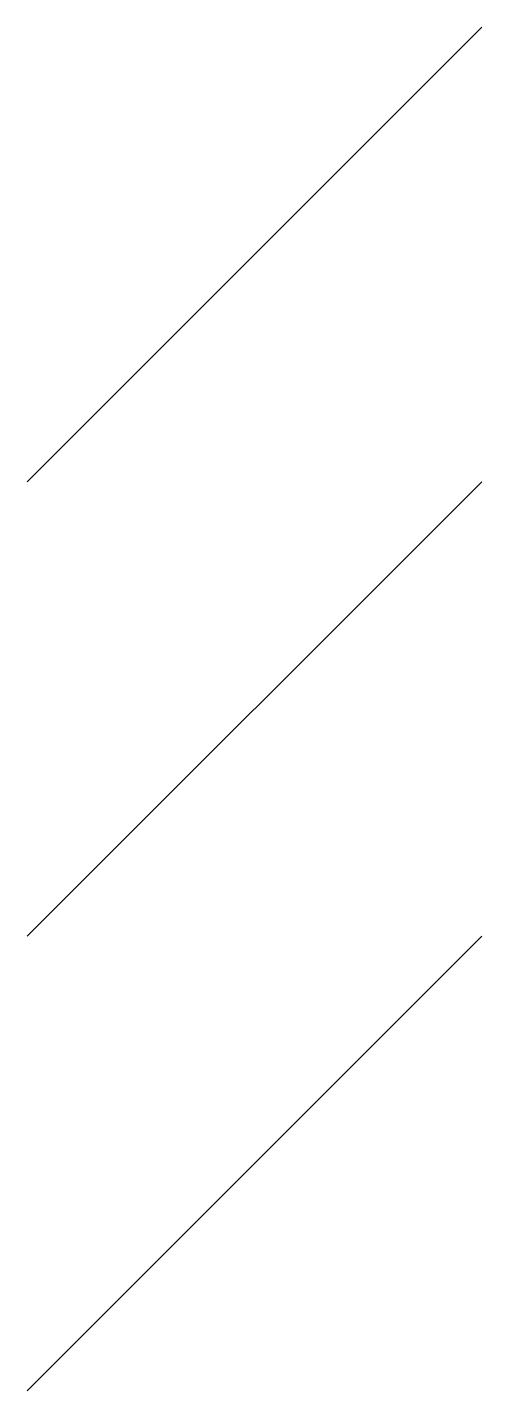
# Model space of a CAD drawing. Header units: millimetres. Extents: x -50 to 50, y -150 to 150.
import ezdxf

# ---------------------------------------------------------------- set-up
doc = ezdxf.new("R2010")
doc.units = ezdxf.units.MM

# ---------------------------------------------------------------- blocks, each defined once
blk = doc.blocks.new('$LinePat$45度线')
at = {"color": 0}
for p, q in [((100, 0), (0, -100)), ((100, -100), (0, -200)), ((100, -200), (0, -300))]:
    blk.add_line(p, q, dxfattribs=at)

msp = doc.modelspace()

# ---------------------------------------------------------------- block references
msp.add_blockref('$LinePat$45度线', (-50, 150))

doc.saveas('drawing.dxf')
